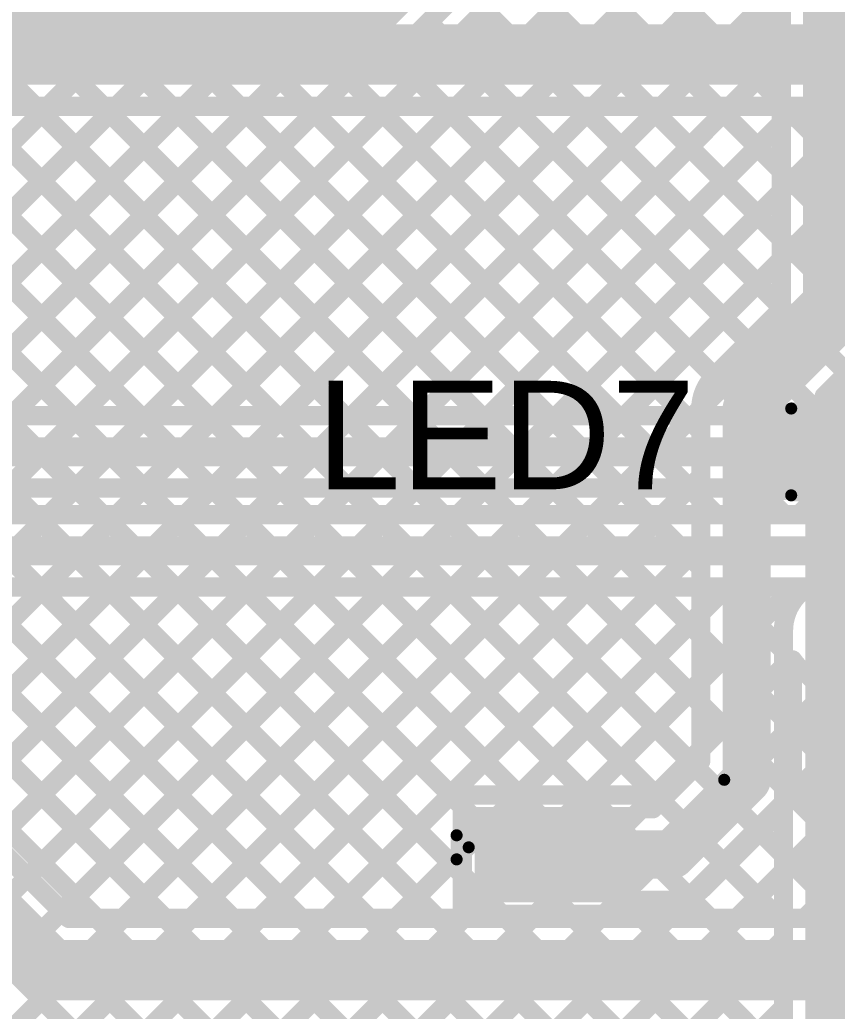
# Model space of a CAD drawing. Header units: millimetres. Extents: x -0.08 to 7.12, y -0.08 to 3.98.
# Drawn here: x 3.9475 to 4.2866, y 1.993 to 2.4042 of the extents above; entities that cross this region are included whole.
import ezdxf

# ---------------------------------------------------------------- set-up
doc = ezdxf.new("R2010")
doc.units = ezdxf.units.MM
doc.header["$MEASUREMENT"] = 0
for name, color, linetype in [('BottomLayer', 5, 'Continuous'), ('TopLayer', 1, 'Continuous'), ('TopOverlay', 2, 'Continuous'), ('TopPaste', 8, 'Continuous'), ('TopSolder', 216, 'Continuous'), ('ViaHoleLayer', 16, 'Continuous')]:
    doc.layers.add(name, color=color, linetype=linetype)
doc.styles.add('Arial', font='', dxfattribs={"height": 0.2})
doc.styles.get('Arial').set_extended_font_data('Arial')

# ---------------------------------------------------------------- blocks, each defined once
blk = doc.blocks.new('SOP_4_2_54_30')
at = {"layer": 'TopLayer'}
for points in [[(-0.15157, 0.06575), (-0.09449, 0.06575), (-0.09449, 0.03425), (-0.15157, 0.03425)], [(0.09449, 0.06575), (0.15157, 0.06575), (0.15157, 0.03425), (0.09449, 0.03425)], [(-0.15157, -0.03425), (-0.09449, -0.03425), (-0.09449, -0.06575), (-0.15157, -0.06575)], [(0.09449, -0.03425), (0.15157, -0.03425), (0.15157, -0.06575), (0.09449, -0.06575)]]:
    blk.add_hatch(color=1, dxfattribs=at).paths.add_polyline_path(points)
at = {"layer": 'TopPaste'}
for points in [[(-0.15157, 0.06575), (-0.09449, 0.06575), (-0.09449, 0.03425), (-0.15157, 0.03425)], [(0.09449, 0.06575), (0.15157, 0.06575), (0.15157, 0.03425), (0.09449, 0.03425)], [(-0.15157, -0.03425), (-0.09449, -0.03425), (-0.09449, -0.06575), (-0.15157, -0.06575)], [(0.09449, -0.03425), (0.15157, -0.03425), (0.15157, -0.06575), (0.09449, -0.06575)]]:
    blk.add_hatch(color=8, dxfattribs=at).paths.add_polyline_path(points)
at = {"layer": 'TopSolder'}
for points in [[(-0.15557, 0.06975), (-0.09049, 0.06975), (-0.09049, 0.03025), (-0.15557, 0.03025)], [(0.09049, 0.06975), (0.15557, 0.06975), (0.15557, 0.03025), (0.09049, 0.03025)], [(-0.15557, -0.03025), (-0.09049, -0.03025), (-0.09049, -0.06975), (-0.15557, -0.06975)], [(0.09049, -0.03025), (0.15557, -0.03025), (0.15557, -0.06975), (0.09049, -0.06975)]]:
    blk.add_hatch(color=216, dxfattribs=at).paths.add_polyline_path(points)
at = {"layer": 'TopOverlay', "const_width": 0.005}
for points in [[(-0.052, 0.081), (0.066, 0.081)], [(-0.163, 0.048), (-0.163, 0.058)], [(-0.163, 0.058), (-0.158, 0.053)], [(-0.163, 0.048), (-0.158, 0.053)], [(-0.052, -0.081), (0.066, -0.081)]]:
    blk.add_lwpolyline(points, dxfattribs=at)
at = {"layer": 'TopOverlay', "const_width": 0.0025}
for points in [[(-0.05325, 0.081, 1), (-0.05075, 0.081, 1)], [(0.06475, 0.081, 1), (0.06725, 0.081, 1)], [(-0.16425, 0.058, 1), (-0.16175, 0.058, 1)], [(-0.16425, 0.058, 1), (-0.16175, 0.058, 1)], [(-0.15925, 0.053, 1), (-0.15675, 0.053, 1)], [(-0.15925, 0.053, 1), (-0.15675, 0.053, 1)], [(-0.16425, 0.048, 1), (-0.16175, 0.048, 1)], [(-0.16425, 0.048, 1), (-0.16175, 0.048, 1)], [(-0.05325, -0.081, 1), (-0.05075, -0.081, 1)], [(0.06475, -0.081, 1), (0.06725, -0.081, 1)]]:
    blk.add_lwpolyline(points, format="xyb", close=True, dxfattribs=at)
blk = doc.blocks.new('LED_0402_68')
at = {"layer": 'TopLayer'}
for points in [[(-0.03091, 0.01417), (-0.0065, 0.01417), (-0.0065, -0.01417), (-0.03091, -0.01417)], [(0.0065, 0.01417), (0.03091, 0.01417), (0.03091, -0.01417), (0.0065, -0.01417)]]:
    blk.add_hatch(color=1, dxfattribs=at).paths.add_polyline_path(points)
at = {"layer": 'TopOverlay'}
blk.add_hatch(color=2, dxfattribs=at).paths.add_polyline_path([(0.037, -0.02), (0.061, -0.02), (0.061, 0.02), (0.037, 0.02)])
at = {"layer": 'TopPaste'}
for points in [[(-0.03091, 0.01417), (-0.0065, 0.01417), (-0.0065, -0.01417), (-0.03091, -0.01417)], [(0.0065, 0.01417), (0.03091, 0.01417), (0.03091, -0.01417), (0.0065, -0.01417)]]:
    blk.add_hatch(color=8, dxfattribs=at).paths.add_polyline_path(points)
at = {"layer": 'TopSolder'}
for points in [[(-0.03491, 0.01817), (-0.0025, 0.01817), (-0.0025, -0.01817), (-0.03491, -0.01817)], [(0.0025, 0.01817), (0.03491, 0.01817), (0.03491, -0.01817), (0.0025, -0.01817)]]:
    blk.add_hatch(color=216, dxfattribs=at).paths.add_polyline_path(points)
at = {"layer": 'TopOverlay', "const_width": 0.005}
for points in [[(-0.035, 0.018), (-0.035, -0.018)], [(0.037, 0.018), (-0.035, 0.018)], [(0.037, 0.018), (0.037, -0.018)], [(0.037, -0.018), (-0.035, -0.018)]]:
    blk.add_lwpolyline(points, dxfattribs=at)
at = {"layer": 'TopOverlay', "const_width": 0.0025}
for points in [[(-0.03625, 0.018, 1), (-0.03375, 0.018, 1)], [(-0.03625, 0.018, 1), (-0.03375, 0.018, 1)], [(0.03575, 0.018, 1), (0.03825, 0.018, 1)], [(0.03575, 0.018, 1), (0.03825, 0.018, 1)], [(-0.03625, -0.018, 1), (-0.03375, -0.018, 1)], [(-0.03625, -0.018, 1), (-0.03375, -0.018, 1)], [(0.03575, -0.018, 1), (0.03825, -0.018, 1)], [(0.03575, -0.018, 1), (0.03825, -0.018, 1)]]:
    blk.add_lwpolyline(points, format="xyb", close=True, dxfattribs=at)

msp = doc.modelspace()

# ---------------------------------------------------------------- hatches: boundary and pattern name
at = {"layer": 'BottomLayer'}
h = msp.add_hatch(color=5, dxfattribs=at)
edge = h.paths.add_edge_path()
edge.add_arc((4.28579, 2.15081), 0.01181, 0, 360)
at = {"layer": 'TopLayer'}
h = msp.add_hatch(color=1, dxfattribs=at)
edge = h.paths.add_edge_path()
edge.add_arc((4.28579, 2.15081), 0.01181, 0, 360)
at = {"layer": 'ViaHoleLayer'}
h = msp.add_hatch(color=16, dxfattribs=at)
edge = h.paths.add_edge_path()
edge.add_arc((4.28579, 2.15081), 0.00591, 0, 360)

# ---------------------------------------------------------------- linework, layer by layer
at = {"layer": 'BottomLayer'}
for points, const_width in [([(3.45956, 2.38982), (4.59563, 2.38982)], 0.025), ([(3.45956, 2.36832), (4.59563, 2.36832)], 0.008), ([(3.83095, 2.24), (3.95927, 2.36832)], 0.008), ([(3.84071, 2.36832), (3.96903, 2.24)], 0.008), ([(3.85923, 2.24), (3.98755, 2.36832)], 0.008), ([(3.86899, 2.36832), (3.99731, 2.24)], 0.008), ([(3.88752, 2.24), (4.01583, 2.36832)], 0.008), ([(3.89728, 2.36832), (4.0256, 2.24)], 0.008), ([(3.9158, 2.24), (4.04412, 2.36832)], 0.008), ([(3.92556, 2.36832), (4.05388, 2.24)], 0.008), ([(3.94408, 2.24), (4.0724, 2.36832)], 0.008), ([(3.95385, 2.36832), (4.08216, 2.24)], 0.008), ([(3.97237, 2.24), (4.10069, 2.36832)], 0.008), ([(3.98213, 2.36832), (4.11045, 2.24)], 0.008), ([(4.00065, 2.24), (4.12897, 2.36832)], 0.008), ([(4.01041, 2.36832), (4.13873, 2.24)], 0.008), ([(4.02894, 2.24), (4.15726, 2.36832)], 0.008), ([(4.0387, 2.36832), (4.16702, 2.24)], 0.008), ([(4.05722, 2.24), (4.18554, 2.36832)], 0.008), ([(4.06698, 2.36832), (4.1953, 2.24)], 0.008), ([(4.08551, 2.24), (4.21382, 2.36832)], 0.008), ([(4.09527, 2.36832), (4.22359, 2.24)], 0.008), ([(4.11379, 2.24), (4.24211, 2.36832)], 0.008), ([(4.12355, 2.36832), (4.25187, 2.24)], 0.008), ([(4.14207, 2.24), (4.27039, 2.36832)], 0.008), ([(4.15184, 2.36832), (4.28015, 2.24)], 0.008), ([(4.17036, 2.24), (4.29868, 2.36832)], 0.008), ([(4.18012, 2.36832), (4.30844, 2.24)], 0.008), ([(4.19864, 2.24), (4.32696, 2.36832)], 0.008), ([(4.2084, 2.36832), (4.33672, 2.24)], 0.008), ([(4.22693, 2.24), (4.35525, 2.36832)], 0.008), ([(4.23669, 2.36832), (4.35922, 2.24579)], 0.008), ([(4.25521, 2.24), (4.38353, 2.36832)], 0.008), ([(4.26497, 2.36832), (4.43429, 2.199)], 0.008), ([(4.2835, 2.24), (4.41181, 2.36832)], 0.008), ([(3.824, 2.24), (4.34377, 2.24)], 0.008), ([(3.824, 2.225), (4.35819, 2.225)], 0.012), ([(3.83021, 2.21), (4.34377, 2.21)], 0.008), ([(3.94246, 2.21), (3.95346, 2.199)], 0.008), ([(3.95965, 2.199), (3.97065, 2.21)], 0.008), ([(3.97074, 2.21), (3.98174, 2.199)], 0.008), ([(3.98794, 2.199), (3.99894, 2.21)], 0.008), ([(3.99903, 2.21), (4.01003, 2.199)], 0.008), ([(4.01622, 2.199), (4.02722, 2.21)], 0.008), ([(4.02731, 2.21), (4.03831, 2.199)], 0.008), ([(4.04451, 2.199), (4.05551, 2.21)], 0.008), ([(4.0556, 2.21), (4.0666, 2.199)], 0.008), ([(4.07279, 2.199), (4.08379, 2.21)], 0.008), ([(4.08388, 2.21), (4.09488, 2.199)], 0.008), ([(4.10107, 2.199), (4.11207, 2.21)], 0.008), ([(4.11216, 2.21), (4.12316, 2.199)], 0.008), ([(4.12936, 2.199), (4.14036, 2.21)], 0.008), ([(4.14045, 2.21), (4.15145, 2.199)], 0.008), ([(4.15764, 2.199), (4.16864, 2.21)], 0.008), ([(4.16873, 2.21), (4.17973, 2.199)], 0.008), ([(4.18593, 2.199), (4.19693, 2.21)], 0.008), ([(4.19702, 2.21), (4.20802, 2.199)], 0.008), ([(4.21421, 2.199), (4.22521, 2.21)], 0.008), ([(4.2253, 2.21), (4.2363, 2.199)], 0.008), ([(4.2425, 2.199), (4.2535, 2.21)], 0.008), ([(4.25359, 2.21), (4.26459, 2.199)], 0.008), ([(4.27078, 2.199), (4.28178, 2.21)], 0.008), ([(4.28187, 2.21), (4.29287, 2.199)], 0.008), ([(3.837, 2.199), (4.93422, 2.199)], 0.008), ([(3.837, 2.184), (4.94043, 2.184)], 0.012), ([(3.79223, 2.00329), (3.95794, 2.169)], 0.008), ([(3.80637, 1.98915), (3.98622, 2.169)], 0.008), ([(3.82051, 1.975), (4.01451, 2.169)], 0.008), ([(3.83465, 1.96086), (4.04279, 2.169)], 0.008), ([(3.84263, 2.16841), (4.57604, 1.435)], 0.008), ([(3.84321, 2.169), (4.27433, 2.169)], 0.008), ([(3.84879, 1.94672), (4.07107, 2.169)], 0.008), ([(3.86294, 1.93258), (4.09936, 2.169)], 0.008), ([(3.87032, 2.169), (4.60432, 1.435)], 0.008), ([(3.87708, 1.91843), (4.12764, 2.169)], 0.008), ([(3.89122, 1.90429), (4.15593, 2.169)], 0.008), ([(3.89861, 2.169), (4.61272, 1.45488)], 0.008), ([(3.90536, 1.89015), (4.18421, 2.169)], 0.008), ([(3.9195, 1.87601), (4.2125, 2.169)], 0.008), ([(3.92689, 2.169), (4.61272, 1.48317)], 0.008), ([(3.93365, 1.86187), (4.24078, 2.169)], 0.008), ([(3.94779, 1.84772), (4.26906, 2.169)], 0.008), ([(3.95517, 2.169), (4.61272, 1.51145)], 0.008), ([(3.98346, 2.169), (4.26429, 1.88817)], 0.008), ([(4.01174, 2.169), (4.26429, 1.91645)], 0.008), ([(4.04003, 2.169), (4.26429, 1.94473)], 0.008), ([(4.06831, 2.169), (4.26429, 1.97302)], 0.008), ([(4.0966, 2.169), (4.26429, 2.0013)], 0.008), ([(4.12488, 2.169), (4.26429, 2.02959)], 0.008), ([(4.15316, 2.169), (4.26429, 2.05787)], 0.008), ([(4.18145, 2.169), (4.26429, 2.08616)], 0.008), ([(4.20973, 2.169), (4.26429, 2.11444)], 0.008), ([(4.23802, 2.169), (4.26429, 2.14272)], 0.008), ([(4.2663, 2.169), (4.26995, 2.16535)], 0.008), ([(4.28579, 1.88221), (4.28579, 2.15081)], 0.025), ([(3.82848, 2.15427), (4.54775, 1.435)], 0.008), ([(4.26429, 1.88221), (4.26429, 2.15081)], 0.008), ([(3.81434, 2.14013), (4.51947, 1.435)], 0.008), ([(3.96193, 1.83358), (4.26429, 2.13594)], 0.008), ([(3.97607, 1.81944), (4.26429, 2.10766)], 0.008), ([(3.9861, 1.80119), (4.26429, 2.07937)], 0.008), ([(3.98611, 1.77291), (4.26429, 2.05109)], 0.008), ([(3.98611, 1.74463), (4.26429, 2.02281)], 0.008), ([(3.98611, 1.71634), (4.26429, 1.99452)], 0.008)]:
    msp.add_lwpolyline(points, dxfattribs=dict(at, const_width=const_width))
for points, const_width in [([(3.95185, 2.36832, 1), (3.95585, 2.36832, 1)], 0.004), ([(3.95727, 2.36832, 1), (3.96127, 2.36832, 1)], 0.004), ([(3.98013, 2.36832, 1), (3.98413, 2.36832, 1)], 0.004), ([(3.98555, 2.36832, 1), (3.98955, 2.36832, 1)], 0.004), ([(4.00841, 2.36832, 1), (4.01241, 2.36832, 1)], 0.004), ([(4.01383, 2.36832, 1), (4.01783, 2.36832, 1)], 0.004), ([(4.0367, 2.36832, 1), (4.0407, 2.36832, 1)], 0.004), ([(4.04212, 2.36832, 1), (4.04612, 2.36832, 1)], 0.004), ([(4.06498, 2.36832, 1), (4.06898, 2.36832, 1)], 0.004), ([(4.0704, 2.36832, 1), (4.0744, 2.36832, 1)], 0.004), ([(4.09327, 2.36832, 1), (4.09727, 2.36832, 1)], 0.004), ([(4.09869, 2.36832, 1), (4.10269, 2.36832, 1)], 0.004), ([(4.12155, 2.36832, 1), (4.12555, 2.36832, 1)], 0.004), ([(4.12697, 2.36832, 1), (4.13097, 2.36832, 1)], 0.004), ([(4.14984, 2.36832, 1), (4.15384, 2.36832, 1)], 0.004), ([(4.15526, 2.36832, 1), (4.15926, 2.36832, 1)], 0.004), ([(4.17812, 2.36832, 1), (4.18212, 2.36832, 1)], 0.004), ([(4.18354, 2.36832, 1), (4.18754, 2.36832, 1)], 0.004), ([(4.2064, 2.36832, 1), (4.2104, 2.36832, 1)], 0.004), ([(4.21182, 2.36832, 1), (4.21582, 2.36832, 1)], 0.004), ([(4.23469, 2.36832, 1), (4.23869, 2.36832, 1)], 0.004), ([(4.24011, 2.36832, 1), (4.24411, 2.36832, 1)], 0.004), ([(4.26297, 2.36832, 1), (4.26697, 2.36832, 1)], 0.004), ([(4.26839, 2.36832, 1), (4.27239, 2.36832, 1)], 0.004), ([(3.94208, 2.24, 1), (3.94608, 2.24, 1)], 0.004), ([(3.96703, 2.24, 1), (3.97103, 2.24, 1)], 0.004), ([(3.97037, 2.24, 1), (3.97437, 2.24, 1)], 0.004), ([(3.99531, 2.24, 1), (3.99931, 2.24, 1)], 0.004), ([(3.99865, 2.24, 1), (4.00265, 2.24, 1)], 0.004), ([(4.0236, 2.24, 1), (4.0276, 2.24, 1)], 0.004), ([(4.02694, 2.24, 1), (4.03094, 2.24, 1)], 0.004), ([(4.05188, 2.24, 1), (4.05588, 2.24, 1)], 0.004), ([(4.05522, 2.24, 1), (4.05922, 2.24, 1)], 0.004), ([(4.08016, 2.24, 1), (4.08416, 2.24, 1)], 0.004), ([(4.08351, 2.24, 1), (4.08751, 2.24, 1)], 0.004), ([(4.10845, 2.24, 1), (4.11245, 2.24, 1)], 0.004), ([(4.11179, 2.24, 1), (4.11579, 2.24, 1)], 0.004), ([(4.13673, 2.24, 1), (4.14073, 2.24, 1)], 0.004), ([(4.14007, 2.24, 1), (4.14407, 2.24, 1)], 0.004), ([(4.16502, 2.24, 1), (4.16902, 2.24, 1)], 0.004), ([(4.16836, 2.24, 1), (4.17236, 2.24, 1)], 0.004), ([(4.1933, 2.24, 1), (4.1973, 2.24, 1)], 0.004), ([(4.19664, 2.24, 1), (4.20064, 2.24, 1)], 0.004), ([(4.22159, 2.24, 1), (4.22559, 2.24, 1)], 0.004), ([(4.22493, 2.24, 1), (4.22893, 2.24, 1)], 0.004), ([(4.24987, 2.24, 1), (4.25387, 2.24, 1)], 0.004), ([(4.25321, 2.24, 1), (4.25721, 2.24, 1)], 0.004), ([(4.27815, 2.24, 1), (4.28215, 2.24, 1)], 0.004), ([(4.2815, 2.24, 1), (4.2855, 2.24, 1)], 0.004), ([(3.96865, 2.21, 1), (3.97265, 2.21, 1)], 0.004), ([(3.96874, 2.21, 1), (3.97274, 2.21, 1)], 0.004), ([(3.99694, 2.21, 1), (4.00094, 2.21, 1)], 0.004), ([(3.99703, 2.21, 1), (4.00103, 2.21, 1)], 0.004), ([(4.02522, 2.21, 1), (4.02922, 2.21, 1)], 0.004), ([(4.02531, 2.21, 1), (4.02931, 2.21, 1)], 0.004), ([(4.05351, 2.21, 1), (4.05751, 2.21, 1)], 0.004), ([(4.0536, 2.21, 1), (4.0576, 2.21, 1)], 0.004), ([(4.08179, 2.21, 1), (4.08579, 2.21, 1)], 0.004), ([(4.08188, 2.21, 1), (4.08588, 2.21, 1)], 0.004), ([(4.11007, 2.21, 1), (4.11407, 2.21, 1)], 0.004), ([(4.11016, 2.21, 1), (4.11416, 2.21, 1)], 0.004), ([(4.13836, 2.21, 1), (4.14236, 2.21, 1)], 0.004), ([(4.13845, 2.21, 1), (4.14245, 2.21, 1)], 0.004), ([(4.16664, 2.21, 1), (4.17064, 2.21, 1)], 0.004), ([(4.16673, 2.21, 1), (4.17073, 2.21, 1)], 0.004), ([(4.19493, 2.21, 1), (4.19893, 2.21, 1)], 0.004), ([(4.19502, 2.21, 1), (4.19902, 2.21, 1)], 0.004), ([(4.22321, 2.21, 1), (4.22721, 2.21, 1)], 0.004), ([(4.2233, 2.21, 1), (4.2273, 2.21, 1)], 0.004), ([(4.2515, 2.21, 1), (4.2555, 2.21, 1)], 0.004), ([(4.25159, 2.21, 1), (4.25559, 2.21, 1)], 0.004), ([(4.27978, 2.21, 1), (4.28378, 2.21, 1)], 0.004), ([(4.27987, 2.21, 1), (4.28387, 2.21, 1)], 0.004), ([(3.95146, 2.199, 1), (3.95546, 2.199, 1)], 0.004), ([(3.95765, 2.199, 1), (3.96165, 2.199, 1)], 0.004), ([(3.97974, 2.199, 1), (3.98374, 2.199, 1)], 0.004), ([(3.98594, 2.199, 1), (3.98994, 2.199, 1)], 0.004), ([(4.00803, 2.199, 1), (4.01203, 2.199, 1)], 0.004), ([(4.01422, 2.199, 1), (4.01822, 2.199, 1)], 0.004), ([(4.03631, 2.199, 1), (4.04031, 2.199, 1)], 0.004), ([(4.04251, 2.199, 1), (4.04651, 2.199, 1)], 0.004), ([(4.0646, 2.199, 1), (4.0686, 2.199, 1)], 0.004), ([(4.07079, 2.199, 1), (4.07479, 2.199, 1)], 0.004), ([(4.09288, 2.199, 1), (4.09688, 2.199, 1)], 0.004), ([(4.09907, 2.199, 1), (4.10307, 2.199, 1)], 0.004), ([(4.12116, 2.199, 1), (4.12516, 2.199, 1)], 0.004), ([(4.12736, 2.199, 1), (4.13136, 2.199, 1)], 0.004), ([(4.14945, 2.199, 1), (4.15345, 2.199, 1)], 0.004), ([(4.15564, 2.199, 1), (4.15964, 2.199, 1)], 0.004), ([(4.17773, 2.199, 1), (4.18173, 2.199, 1)], 0.004), ([(4.18393, 2.199, 1), (4.18793, 2.199, 1)], 0.004), ([(4.20602, 2.199, 1), (4.21002, 2.199, 1)], 0.004), ([(4.21221, 2.199, 1), (4.21621, 2.199, 1)], 0.004), ([(4.2343, 2.199, 1), (4.2383, 2.199, 1)], 0.004), ([(4.2405, 2.199, 1), (4.2445, 2.199, 1)], 0.004), ([(4.26259, 2.199, 1), (4.26659, 2.199, 1)], 0.004), ([(4.26878, 2.199, 1), (4.27278, 2.199, 1)], 0.004), ([(3.95317, 2.169, 1), (3.95717, 2.169, 1)], 0.004), ([(3.95594, 2.169, 1), (3.95994, 2.169, 1)], 0.004), ([(3.98146, 2.169, 1), (3.98546, 2.169, 1)], 0.004), ([(3.98422, 2.169, 1), (3.98822, 2.169, 1)], 0.004), ([(4.00974, 2.169, 1), (4.01374, 2.169, 1)], 0.004), ([(4.01251, 2.169, 1), (4.01651, 2.169, 1)], 0.004), ([(4.03803, 2.169, 1), (4.04203, 2.169, 1)], 0.004), ([(4.04079, 2.169, 1), (4.04479, 2.169, 1)], 0.004), ([(4.06631, 2.169, 1), (4.07031, 2.169, 1)], 0.004), ([(4.06907, 2.169, 1), (4.07307, 2.169, 1)], 0.004), ([(4.0946, 2.169, 1), (4.0986, 2.169, 1)], 0.004), ([(4.09736, 2.169, 1), (4.10136, 2.169, 1)], 0.004), ([(4.12288, 2.169, 1), (4.12688, 2.169, 1)], 0.004), ([(4.12564, 2.169, 1), (4.12964, 2.169, 1)], 0.004), ([(4.15116, 2.169, 1), (4.15516, 2.169, 1)], 0.004), ([(4.15393, 2.169, 1), (4.15793, 2.169, 1)], 0.004), ([(4.17945, 2.169, 1), (4.18345, 2.169, 1)], 0.004), ([(4.18221, 2.169, 1), (4.18621, 2.169, 1)], 0.004), ([(4.20773, 2.169, 1), (4.21173, 2.169, 1)], 0.004), ([(4.2105, 2.169, 1), (4.2145, 2.169, 1)], 0.004), ([(4.23602, 2.169, 1), (4.24002, 2.169, 1)], 0.004), ([(4.23878, 2.169, 1), (4.24278, 2.169, 1)], 0.004), ([(4.2643, 2.169, 1), (4.2683, 2.169, 1)], 0.004), ([(4.26706, 2.169, 1), (4.27106, 2.169, 1)], 0.004), ([(4.27233, 2.169, 1), (4.27633, 2.169, 1)], 0.004), ([(4.27233, 2.169, 1), (4.27633, 2.169, 1)], 0.004), ([(4.26795, 2.16535, 1), (4.27195, 2.16535, 1)], 0.004), ([(4.27954, 2.15081, 1), (4.29204, 2.15081, 1)], 0.0125), ([(4.26229, 2.15081, 1), (4.26629, 2.15081, 1)], 0.004), ([(4.26229, 2.15081, 1), (4.26629, 2.15081, 1)], 0.004), ([(4.26229, 2.14272, 1), (4.26629, 2.14272, 1)], 0.004), ([(4.26229, 2.13594, 1), (4.26629, 2.13594, 1)], 0.004), ([(4.26229, 2.11444, 1), (4.26629, 2.11444, 1)], 0.004), ([(4.26229, 2.10766, 1), (4.26629, 2.10766, 1)], 0.004), ([(4.26229, 2.08616, 1), (4.26629, 2.08616, 1)], 0.004), ([(4.26229, 2.07937, 1), (4.26629, 2.07937, 1)], 0.004), ([(4.26229, 2.05787, 1), (4.26629, 2.05787, 1)], 0.004), ([(4.26229, 2.05109, 1), (4.26629, 2.05109, 1)], 0.004), ([(4.26229, 2.02959, 1), (4.26629, 2.02959, 1)], 0.004), ([(4.26229, 2.02281, 1), (4.26629, 2.02281, 1)], 0.004), ([(4.26229, 2.0013, 1), (4.26629, 2.0013, 1)], 0.004), ([(4.26229, 1.99452, 1), (4.26629, 1.99452, 1)], 0.004)]:
    msp.add_lwpolyline(points, format="xyb", close=True, dxfattribs=dict(at, const_width=const_width))
at = {"layer": 'BottomLayer', "const_width": 0.008}
msp.add_lwpolyline([(4.26429, 2.15081, -0.25759), (4.27433, 2.169)], format="xyb", dxfattribs=at)
at = {"layer": 'TopLayer'}
for points, const_width in [([(4.28239, 2.2762), (4.28239, 2.91051)], 0.02), ([(4.26339, 2.28407), (4.26339, 2.87198)], 0.008), ([(4.095, 2.408), (4.23239, 2.54539)], 0.02), ([(3.81512, 2.08275), (4.26339, 2.53102)], 0.008), ([(4.10846, 2.39459), (4.2458, 2.53193)], 0.008), ([(3.84015, 2.0795), (4.26339, 2.50274)], 0.008), ([(3.86844, 2.0795), (4.26339, 2.47446)], 0.008), ([(4.18772, 2.47385), (4.26339, 2.39818)], 0.008), ([(4.17358, 2.45971), (4.26339, 2.3699)], 0.008), ([(3.89672, 2.0795), (4.26339, 2.44617)], 0.008), ([(4.15944, 2.44557), (4.26339, 2.34161)], 0.008), ([(4.1453, 2.43143), (4.26339, 2.31333)], 0.008), ([(3.92199, 2.07648), (4.26339, 2.41789)], 0.008), ([(3.777, 2.408), (4.095, 2.408)], 0.02), ([(4.13115, 2.41728), (4.26339, 2.28504)], 0.008), ([(4.11701, 2.40314), (4.24974, 2.27041)], 0.008), ([(3.62245, 2.0315), (3.97995, 2.389)], 0.008), ([(3.68405, 2.12139), (3.95166, 2.389)], 0.008), ([(3.69873, 2.0795), (4.00823, 2.389)], 0.008), ([(3.72702, 2.0795), (4.03652, 2.389)], 0.008), ([(3.75855, 2.08275), (4.0648, 2.389)], 0.008), ([(3.78487, 2.389), (4.095, 2.389)], 0.008), ([(3.78683, 2.08275), (4.09308, 2.389)], 0.008), ([(3.79174, 2.389), (4.13113, 2.04961)], 0.008), ([(3.82003, 2.389), (4.13113, 2.0779)], 0.008), ([(3.84831, 2.389), (4.15456, 2.08275)], 0.008), ([(3.8766, 2.389), (4.18285, 2.08275)], 0.008), ([(3.90488, 2.389), (4.2135, 2.08038)], 0.008), ([(3.93316, 2.389), (4.22765, 2.09452)], 0.008), ([(3.9366, 2.06281), (4.26339, 2.3896)], 0.008), ([(3.96145, 2.389), (4.23, 2.12045)], 0.008), ([(3.98973, 2.389), (4.23, 2.14873)], 0.008), ([(4.01802, 2.389), (4.23, 2.17702)], 0.008), ([(4.0463, 2.389), (4.23, 2.2053)], 0.008), ([(4.07459, 2.389), (4.23, 2.23359)], 0.008), ([(4.10166, 2.39021), (4.2356, 2.25627)], 0.008), ([(3.77416, 2.37829), (4.12096, 2.0315)], 0.008), ([(3.76002, 2.36415), (4.09267, 2.0315)], 0.008), ([(3.95074, 2.04867), (4.26339, 2.36132)], 0.008), ([(3.74588, 2.35001), (4.06439, 2.0315)], 0.008), ([(3.73174, 2.33587), (4.03611, 2.0315)], 0.008), ([(3.96488, 2.03452), (4.26339, 2.33303)], 0.008), ([(4.26649, 2.08157), (4.51339, 2.32848)], 0.008), ([(3.7176, 2.32173), (4.00782, 2.0315)], 0.008), ([(3.70345, 2.30758), (3.97954, 2.0315)], 0.008), ([(3.99014, 2.0315), (4.26339, 2.30475)], 0.008), ([(4.2447, 2.0315), (4.51339, 2.30019)], 0.008), ([(4.23559, 2.25627), (4.26339, 2.28407)], 0.008), ([(4.249, 2.2428), (4.28239, 2.2762)], 0.02), ([(4.27299, 2.0315), (4.51339, 2.27191)], 0.008), ([(4.28124, 2.24817), (4.2958, 2.26273)], 0.008), ([(4.249, 2.089), (4.249, 2.2428)], 0.02), ([(4.28124, 2.24817), (4.30199, 2.24817)], 0.008), ([(4.01843, 2.0315), (4.23, 2.24307)], 0.008), ([(4.23, 2.09687), (4.23, 2.2428)], 0.008), ([(4.28579, 2.15081), (4.28579, 2.225)], 0.025), ([(4.04671, 2.0315), (4.23, 2.21479)], 0.008), ([(4.075, 2.0315), (4.23, 2.1865)], 0.008), ([(4.15453, 2.08275), (4.23, 2.15822)], 0.008), ([(4.268, 2.089), (4.268, 2.13874)], 0.008), ([(4.18281, 2.08275), (4.23, 2.12994)], 0.008), ([(4.2745, 2.13251), (4.32776, 2.07925)], 0.008), ([(4.268, 2.11137), (4.28594, 2.12931)], 0.008), ([(4.268, 2.11073), (4.31066, 2.06807)], 0.008), ([(4.20622, 2.07787), (4.23, 2.10165)], 0.008), ([(4.21013, 2.077), (4.23, 2.09687)], 0.008), ([(4.218, 2.058), (4.249, 2.089)], 0.02), ([(4.13113, 2.08275), (4.20622, 2.08275)], 0.008), ([(4.13113, 2.03325), (4.13113, 2.08275)], 0.008), ([(4.20622, 2.077), (4.20622, 2.08275)], 0.008), ([(4.26713, 2.08332), (4.29652, 2.05393)], 0.008), ([(4.20622, 2.077), (4.21013, 2.077)], 0.008), ([(3.9262, 2.0732), (3.96791, 2.0315)], 0.008), ([(4.23146, 2.04459), (4.26241, 2.07554)], 0.008), ([(4.27409, 2.0315), (4.3158, 2.0732)], 0.008), ([(3.911, 2.058), (3.959, 2.01)], 0.025), ([(4.25452, 2.06765), (4.28238, 2.03978)], 0.008), ([(4.283, 2.01), (4.331, 2.058)], 0.025), ([(4.16867, 2.058), (4.218, 2.058)], 0.02), ([(4.10328, 2.0315), (4.13113, 2.05935)], 0.008), ([(4.24038, 2.0535), (4.26238, 2.0315)], 0.008), ([(4.21642, 2.0315), (4.22543, 2.04051)], 0.008), ([(4.22518, 2.04041), (4.2341, 2.0315)], 0.008), ([(4.20622, 2.039), (4.218, 2.039)], 0.008), ([(4.20622, 2.03325), (4.20622, 2.039)], 0.008), ([(3.96791, 2.0315), (4.27409, 2.0315)], 0.008), ([(4.13113, 2.03325), (4.20622, 2.03325)], 0.008), ([(3.959, 2.01), (4.283, 2.01)], 0.025), ([(3.91056, 2.006), (3.95856, 1.958)], 0.025)]:
    msp.add_lwpolyline(points, dxfattribs=dict(at, const_width=const_width))
for points, const_width in [([(4.09, 2.408, 1), (4.1, 2.408, 1)], 0.01), ([(4.09, 2.408, 1), (4.1, 2.408, 1)], 0.01), ([(4.11501, 2.40314, 1), (4.11901, 2.40314, 1)], 0.004), ([(4.26139, 2.39818, 1), (4.26539, 2.39818, 1)], 0.004), ([(4.10644, 2.39457, 1), (4.11043, 2.39457, 1)], 0.004), ([(4.10646, 2.39459, 1), (4.11046, 2.39459, 1)], 0.004), ([(4.10646, 2.39459, 1), (4.11046, 2.39459, 1)], 0.004), ([(3.94966, 2.389, 1), (3.95366, 2.389, 1)], 0.004), ([(3.95945, 2.389, 1), (3.96345, 2.389, 1)], 0.004), ([(3.97795, 2.389, 1), (3.98195, 2.389, 1)], 0.004), ([(3.98773, 2.389, 1), (3.99173, 2.389, 1)], 0.004), ([(4.00623, 2.389, 1), (4.01023, 2.389, 1)], 0.004), ([(4.01602, 2.389, 1), (4.02002, 2.389, 1)], 0.004), ([(4.03452, 2.389, 1), (4.03852, 2.389, 1)], 0.004), ([(4.0443, 2.389, 1), (4.0483, 2.389, 1)], 0.004), ([(4.0628, 2.389, 1), (4.0668, 2.389, 1)], 0.004), ([(4.07259, 2.389, 1), (4.07659, 2.389, 1)], 0.004), ([(4.09108, 2.389, 1), (4.09508, 2.389, 1)], 0.004), ([(4.093, 2.389, 1), (4.097, 2.389, 1)], 0.004), ([(4.093, 2.389, 1), (4.097, 2.389, 1)], 0.004), ([(4.093, 2.389, 1), (4.097, 2.389, 1)], 0.004), ([(4.09966, 2.39021, 1), (4.10366, 2.39021, 1)], 0.004), ([(4.26139, 2.3896, 1), (4.26539, 2.3896, 1)], 0.004), ([(4.26139, 2.3699, 1), (4.26539, 2.3699, 1)], 0.004), ([(4.26139, 2.36132, 1), (4.26539, 2.36132, 1)], 0.004), ([(4.26139, 2.34161, 1), (4.26539, 2.34161, 1)], 0.004), ([(4.26139, 2.33303, 1), (4.26539, 2.33303, 1)], 0.004), ([(4.26139, 2.31333, 1), (4.26539, 2.31333, 1)], 0.004), ([(4.26139, 2.30475, 1), (4.26539, 2.30475, 1)], 0.004), ([(4.26139, 2.28504, 1), (4.26539, 2.28504, 1)], 0.004), ([(4.26139, 2.28407, 1), (4.26539, 2.28407, 1)], 0.004), ([(4.26139, 2.28407, 1), (4.26539, 2.28407, 1)], 0.004), ([(4.27739, 2.2762, 1), (4.28739, 2.2762, 1)], 0.01), ([(4.27739, 2.2762, 1), (4.28739, 2.2762, 1)], 0.01), ([(4.24774, 2.27041, 1), (4.25174, 2.27041, 1)], 0.004), ([(4.23356, 2.25624, 1), (4.23757, 2.25624, 1)], 0.004), ([(4.23359, 2.25627, 1), (4.23759, 2.25627, 1)], 0.004), ([(4.23359, 2.25627, 1), (4.23759, 2.25627, 1)], 0.004), ([(4.2336, 2.25627, 1), (4.2376, 2.25627, 1)], 0.004), ([(4.244, 2.2428, 1), (4.254, 2.2428, 1)], 0.01), ([(4.244, 2.2428, 1), (4.254, 2.2428, 1)], 0.01), ([(4.27924, 2.24817, 1), (4.28324, 2.24817, 1)], 0.004), ([(4.27924, 2.24817, 1), (4.28324, 2.24817, 1)], 0.004), ([(4.228, 2.24307, 1), (4.232, 2.24307, 1)], 0.004), ([(4.228, 2.2428, 1), (4.232, 2.2428, 1)], 0.004), ([(4.228, 2.2428, 1), (4.232, 2.2428, 1)], 0.004), ([(4.228, 2.2428, 1), (4.232, 2.2428, 1)], 0.004), ([(4.228, 2.23359, 1), (4.232, 2.23359, 1)], 0.004), ([(4.27954, 2.225, 1), (4.29204, 2.225, 1)], 0.0125), ([(4.228, 2.21479, 1), (4.232, 2.21479, 1)], 0.004), ([(4.228, 2.2053, 1), (4.232, 2.2053, 1)], 0.004), ([(4.228, 2.1865, 1), (4.232, 2.1865, 1)], 0.004), ([(4.228, 2.17702, 1), (4.232, 2.17702, 1)], 0.004), ([(4.27954, 2.15081, 1), (4.29204, 2.15081, 1)], 0.0125), ([(4.228, 2.15822, 1), (4.232, 2.15822, 1)], 0.004), ([(4.228, 2.14873, 1), (4.232, 2.14873, 1)], 0.004), ([(4.266, 2.13874, 1), (4.27, 2.13874, 1)], 0.004), ([(4.266, 2.13874, 1), (4.27, 2.13874, 1)], 0.004), ([(4.228, 2.12994, 1), (4.232, 2.12994, 1)], 0.004), ([(4.2725, 2.13251, 1), (4.2765, 2.13251, 1)], 0.004), ([(4.28394, 2.12931, 1), (4.28794, 2.12931, 1)], 0.004), ([(4.228, 2.12045, 1), (4.232, 2.12045, 1)], 0.004), ([(4.266, 2.11137, 1), (4.27, 2.11137, 1)], 0.004), ([(4.266, 2.11073, 1), (4.27, 2.11073, 1)], 0.004), ([(4.228, 2.10165, 1), (4.232, 2.10165, 1)], 0.004), ([(4.22565, 2.09452, 1), (4.22965, 2.09452, 1)], 0.004), ([(4.228, 2.09687, 1), (4.232, 2.09687, 1)], 0.004), ([(4.228, 2.09687, 1), (4.232, 2.09687, 1)], 0.004), ([(4.244, 2.089, 1), (4.254, 2.089, 1)], 0.01), ([(4.244, 2.089, 1), (4.254, 2.089, 1)], 0.01), ([(4.266, 2.089, 1), (4.27, 2.089, 1)], 0.004), ([(4.266, 2.089, 1), (4.27, 2.089, 1)], 0.004), ([(4.266, 2.089, 1), (4.27, 2.089, 1)], 0.004), ([(4.12913, 2.08275, 1), (4.13313, 2.08275, 1)], 0.004), ([(4.12913, 2.08275, 1), (4.13313, 2.08275, 1)], 0.004), ([(4.15253, 2.08275, 1), (4.15653, 2.08275, 1)], 0.004), ([(4.15256, 2.08275, 1), (4.15656, 2.08275, 1)], 0.004), ([(4.18081, 2.08275, 1), (4.18481, 2.08275, 1)], 0.004), ([(4.18085, 2.08275, 1), (4.18485, 2.08275, 1)], 0.004), ([(4.20422, 2.08275, 1), (4.20822, 2.08275, 1)], 0.004), ([(4.20422, 2.08275, 1), (4.20822, 2.08275, 1)], 0.004), ([(4.26449, 2.08157, 1), (4.26849, 2.08157, 1)], 0.004), ([(4.26513, 2.08332, 1), (4.26913, 2.08332, 1)], 0.004), ([(4.12913, 2.0779, 1), (4.13313, 2.0779, 1)], 0.004), ([(4.20422, 2.07787, 1), (4.20822, 2.07787, 1)], 0.004), ([(4.20422, 2.077, 1), (4.20822, 2.077, 1)], 0.004), ([(4.20422, 2.077, 1), (4.20822, 2.077, 1)], 0.004), ([(4.20813, 2.077, 1), (4.21213, 2.077, 1)], 0.004), ([(4.20813, 2.077, 1), (4.21213, 2.077, 1)], 0.004), ([(4.2115, 2.08038, 1), (4.21551, 2.08038, 1)], 0.004), ([(4.26041, 2.07554, 1), (4.26441, 2.07554, 1)], 0.004), ([(4.26041, 2.07554, 1), (4.26441, 2.07554, 1)], 0.004), ([(4.26044, 2.07557, 1), (4.26443, 2.07557, 1)], 0.004), ([(4.25252, 2.06765, 1), (4.25652, 2.06765, 1)], 0.004), ([(4.16367, 2.058, 1), (4.17367, 2.058, 1)], 0.01), ([(4.213, 2.058, 1), (4.223, 2.058, 1)], 0.01), ([(4.213, 2.058, 1), (4.223, 2.058, 1)], 0.01), ([(4.12913, 2.05935, 1), (4.13313, 2.05935, 1)], 0.004), ([(4.23837, 2.0535, 1), (4.24238, 2.0535, 1)], 0.004), ([(3.94874, 2.04867, 1), (3.95274, 2.04867, 1)], 0.004), ([(4.12913, 2.04961, 1), (4.13313, 2.04961, 1)], 0.004), ([(4.22943, 2.04456, 1), (4.23344, 2.04456, 1)], 0.004), ([(4.22946, 2.04459, 1), (4.23346, 2.04459, 1)], 0.004), ([(4.22946, 2.04459, 1), (4.23346, 2.04459, 1)], 0.004), ([(4.22318, 2.04041, 1), (4.22718, 2.04041, 1)], 0.004), ([(4.22343, 2.04051, 1), (4.22743, 2.04051, 1)], 0.004), ([(4.28038, 2.03978, 1), (4.28438, 2.03978, 1)], 0.004), ([(4.20422, 2.039, 1), (4.20822, 2.039, 1)], 0.004), ([(4.20422, 2.039, 1), (4.20822, 2.039, 1)], 0.004), ([(4.216, 2.039, 1), (4.22, 2.039, 1)], 0.004), ([(4.216, 2.039, 1), (4.22, 2.039, 1)], 0.004), ([(4.216, 2.039, 1), (4.22, 2.039, 1)], 0.004), ([(3.96288, 2.03452, 1), (3.96688, 2.03452, 1)], 0.004), ([(3.96591, 2.0315, 1), (3.96991, 2.0315, 1)], 0.004), ([(3.96591, 2.0315, 1), (3.96991, 2.0315, 1)], 0.004), ([(3.97754, 2.0315, 1), (3.98154, 2.0315, 1)], 0.004), ([(3.98814, 2.0315, 1), (3.99214, 2.0315, 1)], 0.004), ([(4.00582, 2.0315, 1), (4.00982, 2.0315, 1)], 0.004), ([(4.01643, 2.0315, 1), (4.02043, 2.0315, 1)], 0.004), ([(4.03411, 2.0315, 1), (4.03811, 2.0315, 1)], 0.004), ([(4.04471, 2.0315, 1), (4.04871, 2.0315, 1)], 0.004), ([(4.06239, 2.0315, 1), (4.06639, 2.0315, 1)], 0.004), ([(4.073, 2.0315, 1), (4.077, 2.0315, 1)], 0.004), ([(4.09067, 2.0315, 1), (4.09467, 2.0315, 1)], 0.004), ([(4.10128, 2.0315, 1), (4.10528, 2.0315, 1)], 0.004), ([(4.11896, 2.0315, 1), (4.12296, 2.0315, 1)], 0.004), ([(4.12913, 2.03325, 1), (4.13313, 2.03325, 1)], 0.004), ([(4.12913, 2.03325, 1), (4.13313, 2.03325, 1)], 0.004), ([(4.20422, 2.03325, 1), (4.20822, 2.03325, 1)], 0.004), ([(4.20422, 2.03325, 1), (4.20822, 2.03325, 1)], 0.004), ([(4.21442, 2.0315, 1), (4.21842, 2.0315, 1)], 0.004), ([(4.2321, 2.0315, 1), (4.2361, 2.0315, 1)], 0.004), ([(4.2427, 2.0315, 1), (4.2467, 2.0315, 1)], 0.004), ([(4.26038, 2.0315, 1), (4.26438, 2.0315, 1)], 0.004), ([(4.27099, 2.0315, 1), (4.27499, 2.0315, 1)], 0.004), ([(4.27209, 2.0315, 1), (4.27609, 2.0315, 1)], 0.004), ([(4.27209, 2.0315, 1), (4.27609, 2.0315, 1)], 0.004), ([(3.95275, 2.01, 1), (3.96525, 2.01, 1)], 0.0125), ([(3.95275, 2.01, 1), (3.96525, 2.01, 1)], 0.0125), ([(4.27675, 2.01, 1), (4.28925, 2.01, 1)], 0.0125), ([(4.27675, 2.01, 1), (4.28925, 2.01, 1)], 0.0125)]:
    msp.add_lwpolyline(points, format="xyb", close=True, dxfattribs=dict(at, const_width=const_width))
at = {"layer": 'TopLayer', "const_width": 0.008}
for points in [[(4.10846, 2.39459, -0.199451), (4.095, 2.389)], [(4.10844, 2.39457, -0.198912), (4.095, 2.389)], [(4.23, 2.2428, -0.199451), (4.23559, 2.25627)], [(4.23, 2.2428, -0.198912), (4.23557, 2.25624)], [(4.30729, 2.15081, -0.73894), (4.268, 2.13874)], [(4.268, 2.089, -0.199451), (4.26241, 2.07554)], [(4.268, 2.089, -0.198912), (4.26243, 2.07557)], [(4.23146, 2.04459, -0.199451), (4.218, 2.039)], [(4.23144, 2.04456, -0.198912), (4.218, 2.039)]]:
    msp.add_lwpolyline(points, format="xyb", dxfattribs=at)

# ---------------------------------------------------------------- block references
at = {"rotation": 180}
msp.add_blockref('LED_0402_68', (4.30449, 2.225), dxfattribs=at)
msp.add_blockref('SOP_4_2_54_30', (4.29171, 2.008))

# ---------------------------------------------------------------- texts
at = {"layer": 'TopOverlay', "style": 'Arial'}
msp.add_text('LED7', height=0.045, dxfattribs=at).set_placement((4.07053, 2.20951))

doc.saveas('drawing.dxf')
